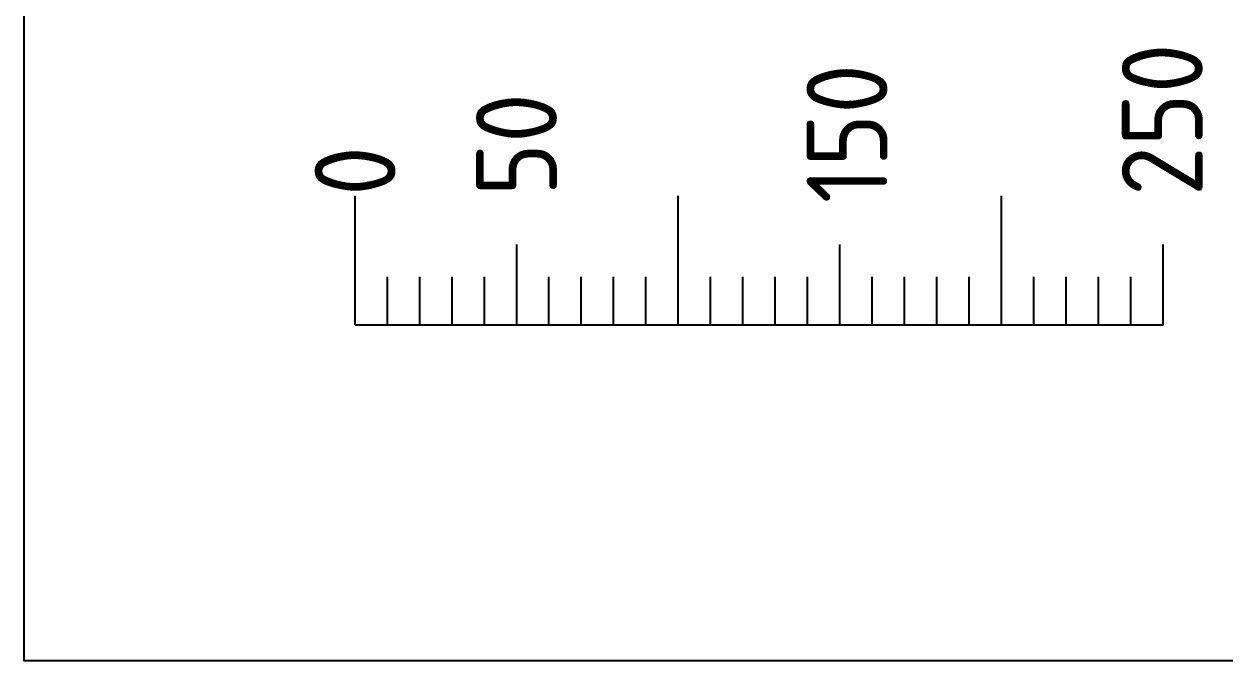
# Model space of a CAD drawing. Header units: millimetres. Extents: x 46697 to 52144, y 25488 to 34806.
# Drawn here: x 50677 to 51048.6, y 30453.4 to 30650.4 of the extents above; entities that cross this region are included whole.
import ezdxf
from ezdxf.enums import TextEntityAlignment as Align

# ---------------------------------------------------------------- set-up
doc = ezdxf.new("R2010")
doc.units = ezdxf.units.MM
doc.layers.add('! NO PLOT !', color=7, linetype='Continuous', true_color=0xff75dd, plot=False)
doc.styles.add('PI0', font='isocpeur.ttf', dxfattribs={"width": 0.9})

msp = doc.modelspace()

# ---------------------------------------------------------------- linework, layer by layer
at = {"layer": '! NO PLOT !', "ltscale": 0.25}
msp.add_lwpolyline([(50677, 31108.13), (51307.31, 31108.13), (51306.62, 30558.49), (51114.48, 30558.35), (51114.49, 30453.44), (50677, 30453.49), (50677, 31108.13)], dxfattribs=at)
at = {"color": 7}
for p, q in [((50779.43, 30557.26), (50779.43, 30597.26)), ((50879.43, 30557.26), (50879.43, 30597.26)), ((50979.43, 30557.26), (50979.43, 30597.26)), ((50979.43, 30557.26), (50979.43, 30597.26)), ((50979.43, 30557.26), (50979.43, 30597.26)), ((50979.43, 30557.26), (50979.43, 30597.26)), ((50979.43, 30557.26), (50979.43, 30597.26)), ((50979.43, 30557.26), (50979.43, 30597.26)), ((50979.43, 30557.26), (50979.43, 30597.26)), ((50979.43, 30557.26), (50979.43, 30597.26)), ((50829.43, 30557.26), (50829.43, 30582.26)), ((50929.43, 30557.26), (50929.43, 30582.26)), ((51029.43, 30557.26), (51029.43, 30582.26)), ((50789.43, 30557.26), (50789.43, 30572.26)), ((50799.43, 30557.26), (50799.43, 30572.26)), ((50809.43, 30557.26), (50809.43, 30572.26)), ((50819.43, 30557.26), (50819.43, 30572.26)), ((50839.43, 30557.26), (50839.43, 30572.26)), ((50849.43, 30557.26), (50849.43, 30572.26)), ((50859.43, 30557.26), (50859.43, 30572.26)), ((50869.43, 30557.26), (50869.43, 30572.26)), ((50889.43, 30557.26), (50889.43, 30572.26)), ((50899.43, 30557.26), (50899.43, 30572.26)), ((50909.43, 30557.26), (50909.43, 30572.26)), ((50919.43, 30557.26), (50919.43, 30572.26)), ((50939.43, 30557.26), (50939.43, 30572.26)), ((50949.43, 30557.26), (50949.43, 30572.26)), ((50959.43, 30557.26), (50959.43, 30572.26)), ((50969.43, 30557.26), (50969.43, 30572.26)), ((50989.43, 30557.26), (50989.43, 30572.26)), ((50999.43, 30557.26), (50999.43, 30572.26)), ((51009.43, 30557.26), (51009.43, 30572.26)), ((51019.43, 30557.26), (51019.43, 30572.26)), ((51029.43, 30557.26), (50779.43, 30557.26))]:
    msp.add_line(p, q, dxfattribs=at)

# ---------------------------------------------------------------- texts
at = {"color": 7, "style": 'PI0', "width": 0.9}
for s, p in [('250', (51029.16, 30597.26)), ('150', (50931.63, 30595.02)), ('50', (50829.37, 30597.26)), ('0', (50779.43, 30597.26))]:
    msp.add_text(s, height=25, rotation=90, dxfattribs=at).set_placement(p, align=Align.MIDDLE_LEFT)

doc.saveas('drawing.dxf')
